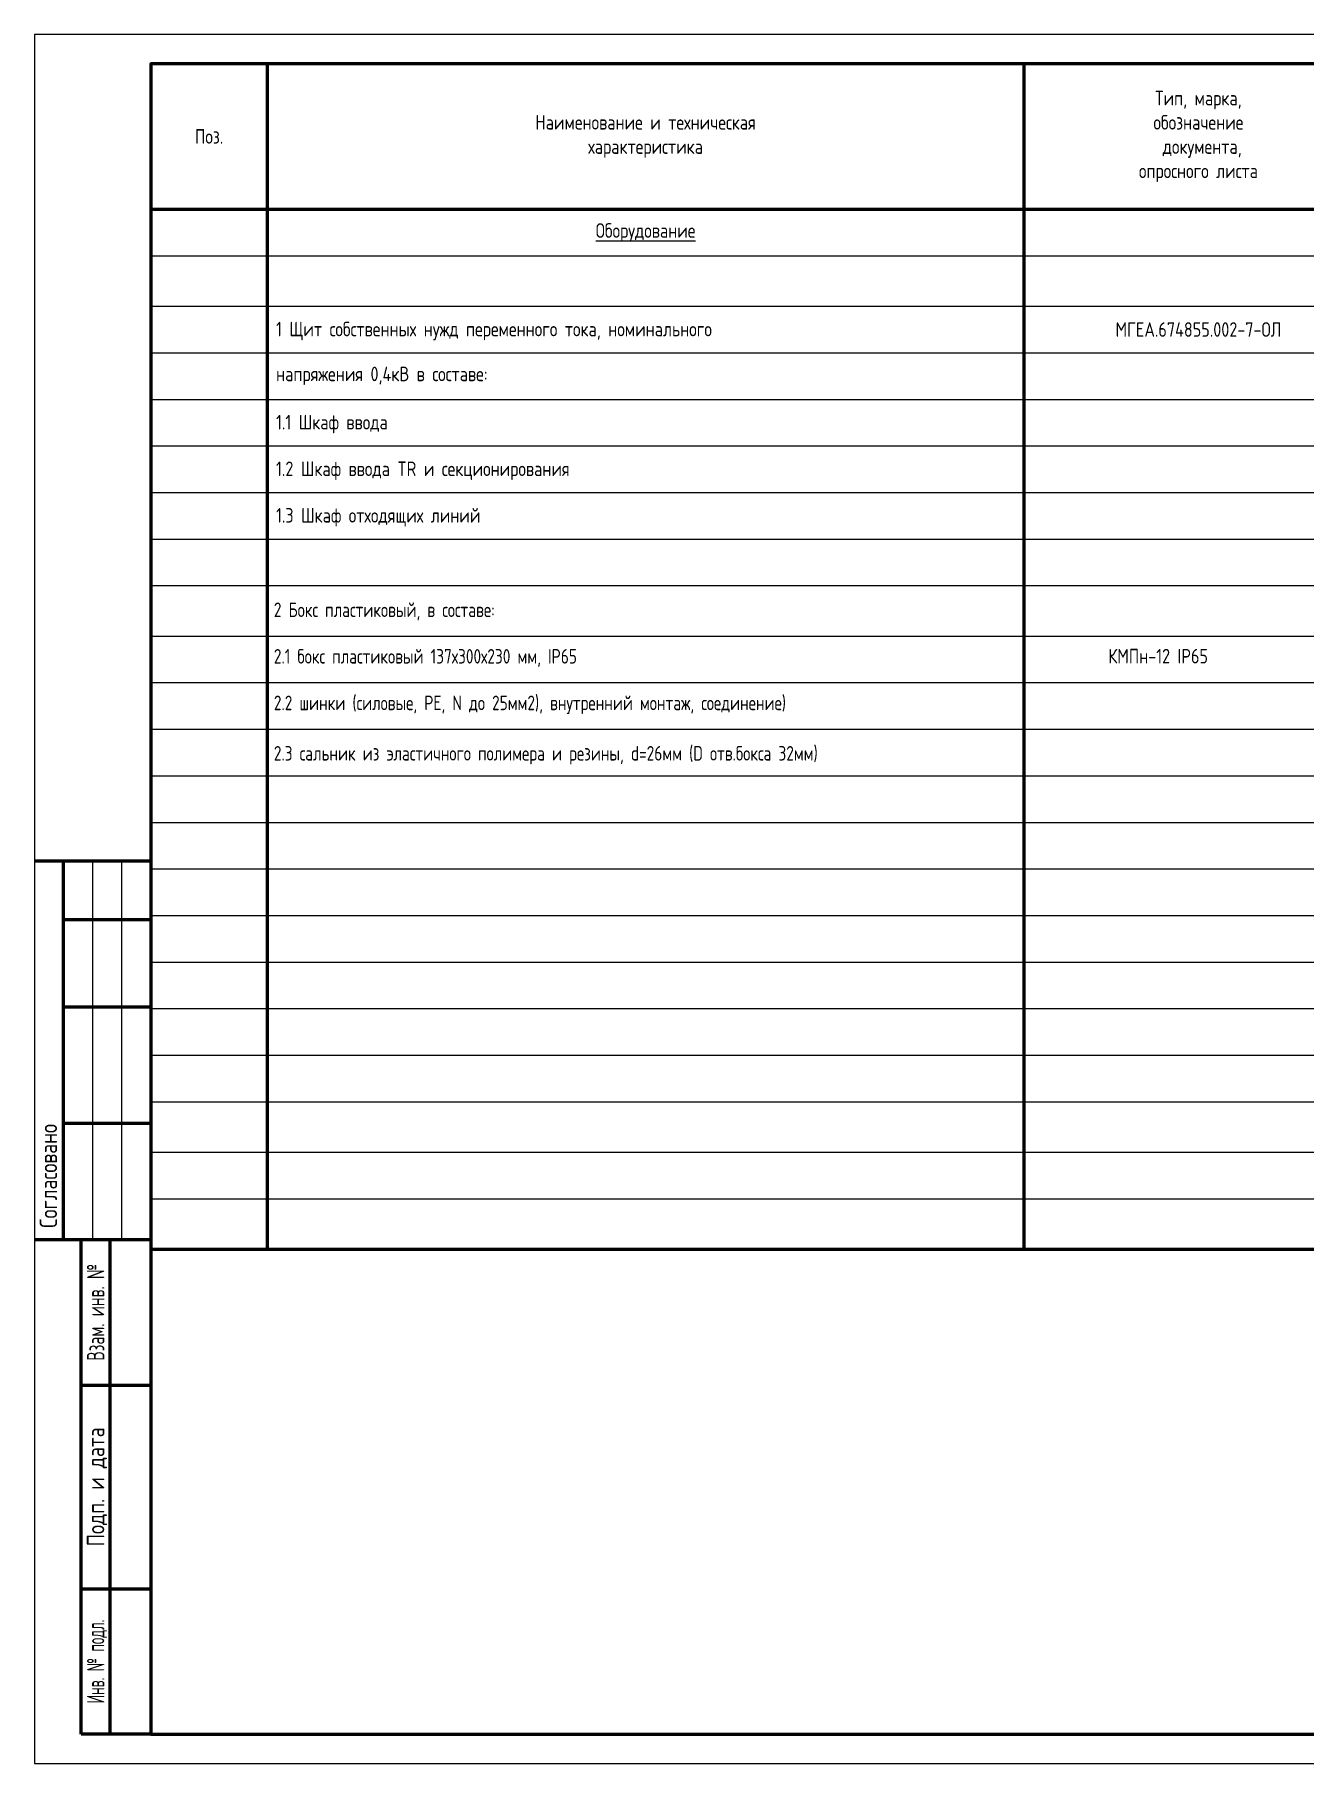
# Model space of a CAD drawing. Header units: millimetres. Extents: x 1681 to 4624, y 1418 to 1792.
# Drawn here: x 1681 to 1899.2, y 1495.2 to 1792.2 of the extents above; entities that cross this region are included whole.
import ezdxf
from ezdxf.enums import TextEntityAlignment as Align

# ---------------------------------------------------------------- set-up
doc = ezdxf.new("R2010")
doc.units = ezdxf.units.MM
doc.layers.add('_0', color=253, linetype='Continuous', lineweight=20)
doc.layers.add('Spess Текст', color=7, linetype='Continuous', lineweight=25)
doc.layers.add('ГП', color=7, linetype='Continuous')
doc.styles.add('GOST 2.304', font='CS_Gost2304.shx')

# ---------------------------------------------------------------- blocks, each defined once
blk = doc.blocks.new('нижнрб')
at = {"color": 0, "linetype": 'Continuous', "lineweight": 60}
for p, q in [((-12, 0), (-12, 85)), ((-12, 85), (0, 85)), ((-7, 0), (-7, 85)), ((-12, 60), (0, 60)), ((-12, 25), (0, 25)), ((0, 0), (-12, 0))]:
    blk.add_line(p, q, dxfattribs=at)
at = {"color": 0, "linetype": 'Continuous', "lineweight": 25, "style": 'GOST 2.304'}
for s, width, p in [('Взам. инв. №', 0.8, (-9.5, 72.5)), ('Инв. № подл.', 0.7, (-9.5, 12.5))]:
    blk.add_text(s, height=3, rotation=90, dxfattribs=dict(at, width=width)).set_placement(p, align=Align.MIDDLE_CENTER)
blk.add_text('Подп. и дата', height=3, rotation=90, dxfattribs=at).set_placement((-9.5, 42.5), align=Align.MIDDLE_CENTER)
blk = doc.blocks.new('*U46')
at = {"color": 0, "linetype": 'Continuous', "lineweight": 60}
for p, q in [((-395, 150), (-415, 150)), ((-410, 85), (-410, 150)), ((-410, 140), (-395, 140)), ((-410, 125), (-395, 125)), ((-410, 105), (-395, 105)), ((-415, 85), (-395, 85)), ((-395, 85), (-395, 85)), ((-395, 85), (-395, 85)), ((-395, 85), (-395, 85)), ((-395, 85), (-395, 85)), ((-395, 85), (-395, 85)), ((-395, 85), (-395, 85))]:
    blk.add_line(p, q, dxfattribs=at)
at = {"color": 0, "linetype": 'Continuous', "lineweight": 25}
for p, q in [((-405, 85), (-405, 150)), ((-400, 85), (-400, 150)), ((-395, 85), (-395, 85)), ((-395, 85), (-395, 85))]:
    blk.add_line(p, q, dxfattribs=at)
blk.add_lwpolyline([(-415, -5), (5, -5), (5, 292), (-415, 292), (-415, -5)], dxfattribs=at)
at = {"color": 0, "linetype": 'Continuous', "lineweight": 60}
blk.add_lwpolyline([(-395, 0), (0, 0), (0, 287), (-395, 287), (-395, 0)], dxfattribs=at)
at = {"color": 0}
blk.add_blockref('нижнрб', (-395, 0), dxfattribs=at)
at = {"color": 0, "linetype": 'Continuous', "lineweight": 25, "style": 'GOST 2.304'}
for height, p in [(3, (-411.12, 87)), (0.0000103, (-395, 85))]:
    blk.add_text('Согласовано', height=height, rotation=90, dxfattribs=at).set_placement(p)
blk.add_attdef('НОМЕР', text='', height=2.5, dxfattribs=at).set_placement((-4.98, 284.34), align=Align.MIDDLE_CENTER)
at = {"color": 0, "style": 'GOST 2.304'}
for tag, height, p in [('ШИФР', 5, (-60, 50)), ('СТАДИЯ', 2.5, (-42.5, 20.29)), ('ЛИСТ', 2.5, (-27.51, 20.05)), ('ЛИСТОВ', 2.5, (-10.16, 20.04))]:
    blk.add_attdef(tag, text='', height=height, dxfattribs=at).set_placement(p, align=Align.MIDDLE_CENTER)
at = {"color": 0, "style": 'GOST 2.304', "width": 0.8}
for tag, p in [('НАЗВАНИЕ_ОБЪЕКТА_001', (-72.6, 36.69)), ('НАЗВАНИЕ_КОМПЛЕКТА_001', (-99.15, 21.69)), ('НАЗВАНИЕ_ЧЕРТЕЖА_001', (-97.73, 6.53))]:
    blk.add_attdef(tag, p, '', height=2.5, dxfattribs=at)
at = {"style": 'GOST 2.304'}
for tag, p, width in [('ДОЛЖ1', (-184.5, 25.5), 0.8), ('ФАМИЛИЯ1', (-164.5, 25.5), 0.68), ('ДАТА1', (-129.41, 25.63), 0.8), ('ДОЛЖ2', (-184.5, 20.5), 0.8), ('ФАМИЛИЯ2', (-164.5, 20.5), 0.68), ('ДАТА2', (-129.5, 20.5), 0.8), ('ДОЛЖ3', (-184.5, 15.5), 0.8), ('ФАМИЛИЯ3', (-164.5, 15.5), 0.68), ('ДАТА3', (-129.5, 15.5), 0.8), ('ДОЛЖ4', (-184.5, 10.5), 0.8), ('ФАМИЛИЯ4', (-164.5, 10.5), 0.68), ('ДАТА4', (-129.5, 10.5), 0.8), ('ДОЛЖ5', (-184.5, 5.5), 0.8), ('ФАМИЛИЯ5', (-164.5, 5.5), 0.68), ('ДАТА5', (-129.5, 5.5), 0.8), ('ДОЛЖ6', (-184.5, 0.5), 0.8), ('ФАМИЛИЯ6', (-164.5, 0.5), 0.68), ('ДАТА6', (-129.5, 0.5), 0.8)]:
    blk.add_attdef(tag, p, '', height=2.5, dxfattribs=dict(at, width=width))
at = {"color": 0, "style": 'GOST 2.304'}
blk.add_attdef('ФОРМАТ', (-46, -4.31), '', height=2.5, dxfattribs=at)

msp = doc.modelspace()

# ---------------------------------------------------------------- linework, layer by layer
at = {"linetype": 'Continuous', "lineweight": 60}
for p, q in [((1720.98, 1787.16), (1720.98, 1760.99)), ((1850.98, 1787.16), (1850.98, 1760.99)), ((1720.98, 1762.16), (1720.98, 1583.49)), ((1850.98, 1762.16), (1850.98, 1583.49)), ((1700.98, 1583.49), (2095.98, 1583.49))]:
    msp.add_line(p, q, dxfattribs=at)
at = {"lineweight": 60}
msp.add_line((1700.98, 1762.16), (2095.98, 1762.16), dxfattribs=at)
at = {"layer": 'ГП', "lineweight": 50, "ltscale": 100}
for q in [(2095.98, 1762.16), (1700.98, 1584.16)]:
    msp.add_line((1700.98, 1762.16), q, dxfattribs=at)
at = {"layer": 'ГП', "lineweight": 25, "ltscale": 100}
for p, q in [((1700.98, 1754.16), (2095.98, 1754.16)), ((1700.98, 1745.49), (2095.98, 1745.49)), ((1700.98, 1737.49), (2095.98, 1737.49)), ((1700.98, 1729.49), (2095.98, 1729.49)), ((1700.98, 1721.49), (2095.98, 1721.49)), ((1700.98, 1713.49), (2095.98, 1713.49)), ((1700.98, 1705.49), (2095.98, 1705.49)), ((1700.98, 1697.49), (2095.98, 1697.49)), ((1700.98, 1688.83), (2095.98, 1688.83)), ((1700.98, 1680.83), (2095.98, 1680.83)), ((1700.98, 1672.83), (2095.98, 1672.83)), ((1700.98, 1664.83), (2095.98, 1664.83)), ((1700.98, 1656.83), (2095.98, 1656.83)), ((1700.98, 1648.83), (2095.98, 1648.83)), ((1700.98, 1640.83), (2095.98, 1640.83)), ((1700.98, 1632.83), (2095.98, 1632.83)), ((1700.98, 1624.83), (2095.98, 1624.83)), ((1700.98, 1616.83), (2095.98, 1616.83)), ((1700.98, 1608.83), (2095.98, 1608.83)), ((1700.98, 1600.16), (2095.98, 1600.16)), ((1700.98, 1592.16), (2095.98, 1592.16))]:
    msp.add_line(p, q, dxfattribs=at)

# ---------------------------------------------------------------- block references
at = {"layer": '_0', "color": 7}
msp.add_blockref('*U46', (2095.98, 1500.16), dxfattribs=at)

# ---------------------------------------------------------------- texts
at = {"color": 0, "style": 'GOST 2.304', "width": 0.95}
for s, p in [('2 Бокс пластиковый, в составе:', (1722.1, 1692.1)), ('2.1 бокс пластиковый 137х300х230 мм, IP65', (1722.1, 1684.1)), ('2.2 шинки (силовые, PE, N до 25мм2), внутренний монтаж, соединение)', (1722.1, 1676.1)), ('2.3 сальник из эластичного полимера и резины, d=26мм (D отв.бокса 32мм)', (1722.1, 1667.44))]:
    msp.add_text(s, height=2.5, dxfattribs=at).set_placement(p)
at = {"color": 0, "style": 'GOST 2.304'}
msp.add_text('КМПн-12 IP65', height=2.5, dxfattribs=at).set_placement((1865.49, 1684.13))
at = {"char_height": 2.5, "line_spacing_factor": 1.85, "style": 'GOST 2.304'}
for s, insert, width, attachment_point in [('\\pt75;1 Щит собственных нужд переменного тока, номинального\\Pнапряжения 0,4кВ в составе:', (1722.48, 1742.82), 123.7572, 1), ('\\pt75;МГЕА.674855.002-7-ОЛ', (1880.98, 1741.49), 49.3373, 5), ('\\pt75;1.1 Шкаф ввода', (1722.48, 1726.82), 128.1161, 1), ('\\pt75;1.2 Шкаф ввода TR и секционирования', (1722.48, 1718.82), 128.1161, 1), ('\\pt75;1.3 Шкаф отходящих линий', (1722.48, 1710.82), 128.1161, 1)]:
    msp.add_mtext(s, dxfattribs=dict(at, insert=insert, width=width, attachment_point=attachment_point))
at = {"layer": 'Spess Текст', "ltscale": 100, "char_height": 2.5, "width": 127, "attachment_point": 5, "style": 'GOST 2.304'}
for s, insert in [('Тип, марка, \\Pобозначение\\P документа, \\Pопросного листа', (1880.98, 1774.66)), ('Наименование и техническая \\Pхарактеристика', (1785.98, 1774.66)), ('Поз.', (1710.98, 1774.66)), ('{\\LОборудование}', (1785.98, 1758.16))]:
    msp.add_mtext(s, dxfattribs=dict(at, insert=insert))

doc.saveas('drawing.dxf')
